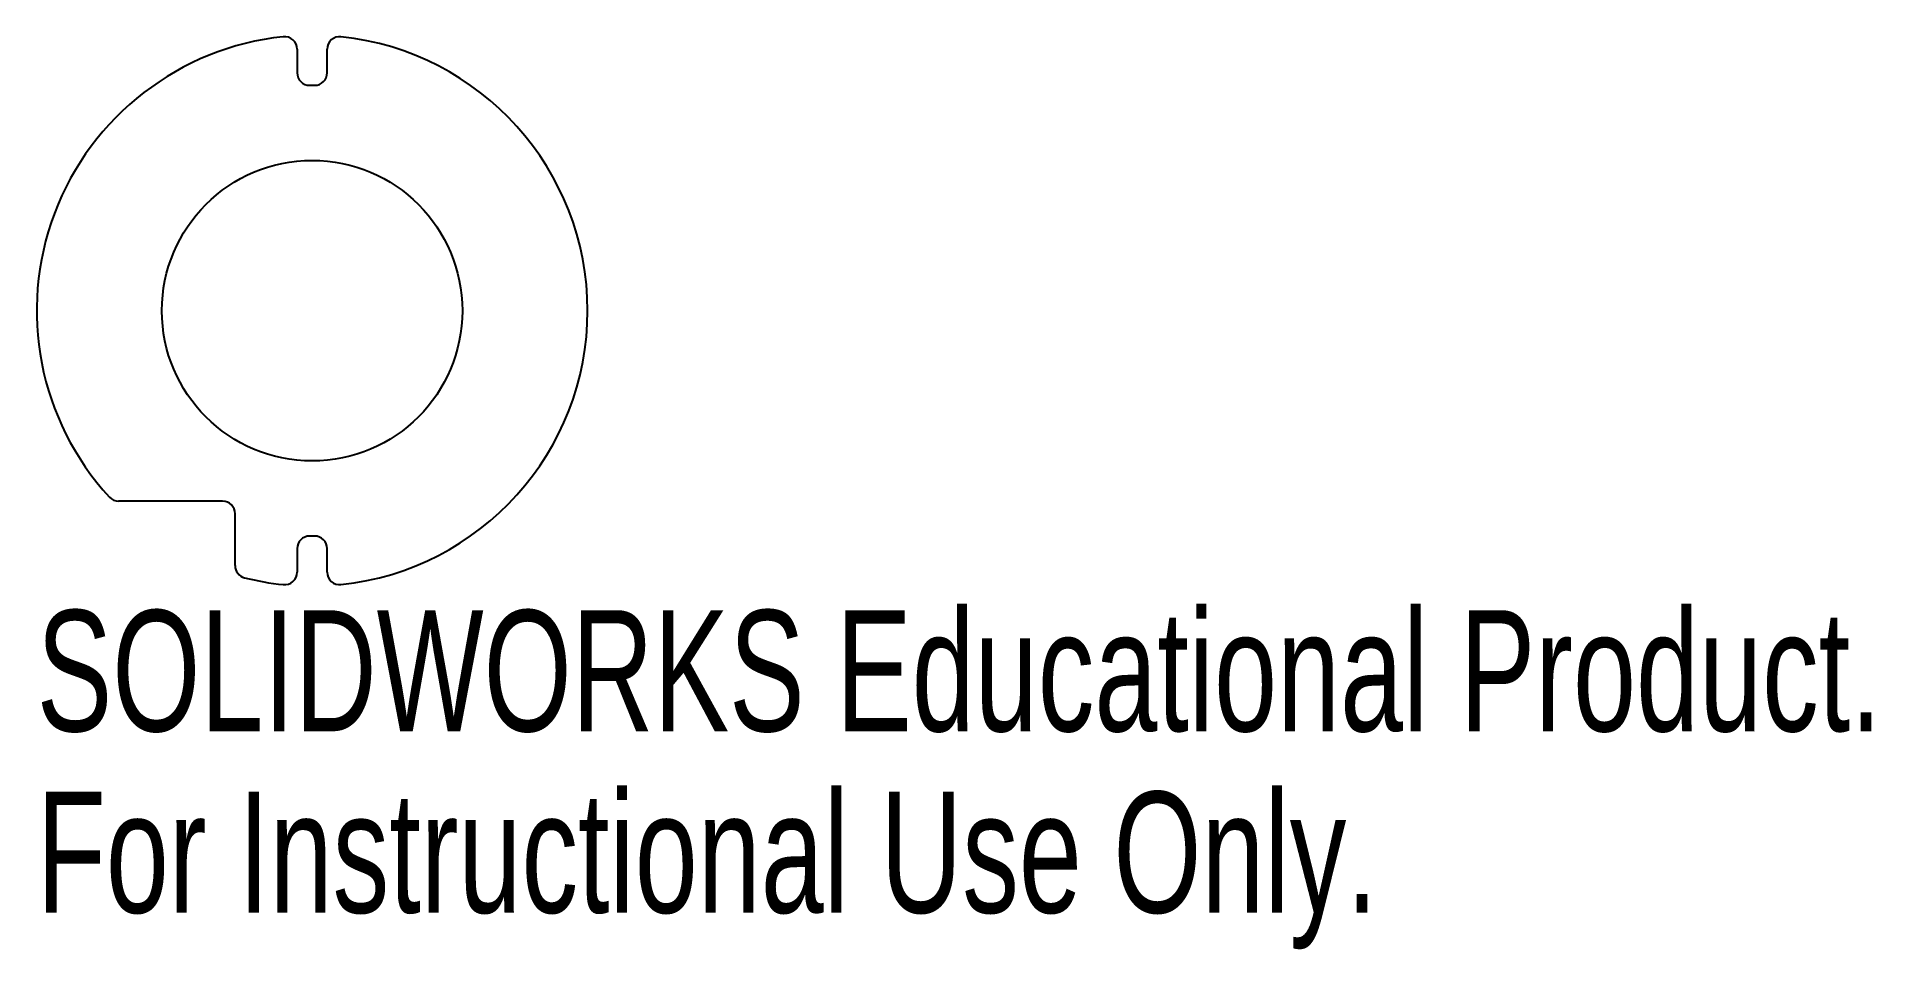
# Model space of a CAD drawing. Header units: millimetres. Extents: x -11 to 62.3, y -25.5 to 10.9.
import ezdxf

# ---------------------------------------------------------------- set-up
doc = ezdxf.new("R2010")
doc.units = ezdxf.units.MM
doc.styles.add('SLDTEXTSTYLE0', font='TXT', dxfattribs={"width": 0.7})

msp = doc.modelspace()

# ---------------------------------------------------------------- linework, layer by layer
at = {"color": 7, "linetype": 'Continuous', "lineweight": 25}
for p, q in [((-0.6, 10.442), (-0.6, 9.5)), ((0.6, 9.5), (0.6, 10.442)), ((-0.1, 9), (0.1, 9)), ((-3.577, -7.608), (-7.728, -7.608)), ((-3.077, -10.179), (-3.077, -8.108)), ((-0.6, -9.5), (-0.6, -10.442)), ((0.1, -9), (-0.1, -9)), ((0.6, -10.442), (0.6, -9.5))]:
    msp.add_line(p, q, dxfattribs=at)
msp.add_circle((0, 0), 6, dxfattribs=at)
for centre, radius, start, end in [((0, 0), 11, 96.01345, 222.6046), ((-1.1, 10.442), 0.5, 0, 96.01345), ((1.1, 10.442), 0.5, 83.98655, 180), ((0, 0), 11, 276.01345, 83.98655), ((-0.1, 9.5), 0.5, 180, 270), ((0.1, 9.5), 0.5, 270, 0), ((-7.728, -7.108), 0.5, 222.6046, 270), ((-3.577, -8.108), 0.5, 0, 90), ((-0.1, -9.5), 0.5, 90, 180), ((0.1, -9.5), 0.5, 0, 90), ((-2.577, -10.179), 0.5, 180, 255.79039), ((0, 0), 11, 255.79039, 263.98655), ((-1.1, -10.442), 0.5, 263.98655, 0), ((1.1, -10.442), 0.5, 180, 276.01345)]:
    msp.add_arc(centre, radius, start, end, dxfattribs=at)

# ---------------------------------------------------------------- texts
at = {"color": 7, "linetype": 'Continuous', "char_height": 4.83362, "attachment_point": 1, "style": 'SLDTEXTSTYLE0'}
for s, insert in [('SOLIDWORKS Educational Product.', (-11, -11.962)), ('For Instructional Use Only.', (-11, -19.212))]:
    msp.add_mtext(s, dxfattribs=dict(at, insert=insert))

doc.saveas('drawing.dxf')
